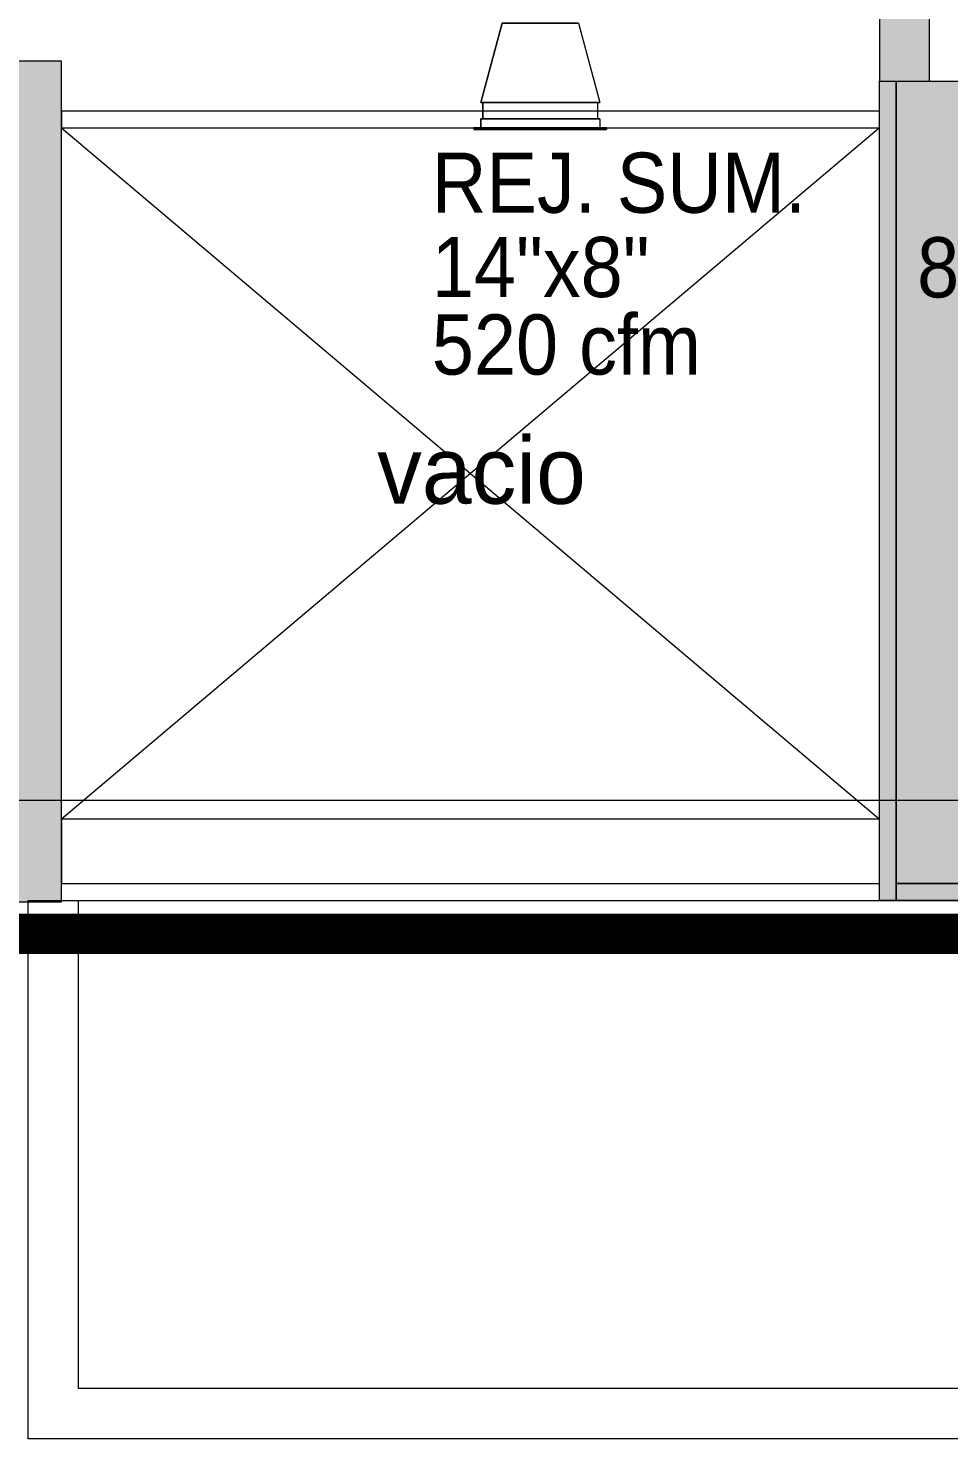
# Model space of a CAD drawing. Header units: metres. Extents: x 31.9 to 125.9, y -29 to 44.
# Drawn here: x 111.649 to 114.402, y -21.859 to -17.64 of the extents above; entities that cross this region are included whole.
import ezdxf

# ---------------------------------------------------------------- set-up
doc = ezdxf.new("R2010")
doc.units = ezdxf.units.M
for name, color, linetype, lineweight in [('ARQ', 8, 'Continuous', 0), ('M-HVAC-CDFF-IDEN', 7, 'Continuous', 9), ('M-HVAC-DUCT', 7, 'Continuous', 18), ('M-HVAC-DUCT-IDEN', 7, 'Continuous', 9)]:
    doc.layers.add(name, color=color, linetype=linetype, lineweight=lineweight)
doc.layers.add('M-HVAC-CDFF', color=8, linetype='Continuous', lineweight=18, true_color=0x414141)
doc.styles.add('SansSerif', font='SANSS__.TTF', dxfattribs={"width": 0.9, "height": 0.1799999999999998})

# ---------------------------------------------------------------- blocks, each defined once
blk = doc.blocks.new('Est etapa 3 torre')
at = {"layer": 'ARQ'}
h = blk.add_hatch(color=256, dxfattribs=at)
h.paths.add_polyline_path([(1123.550369665541, -5959.123954161294), (1123.050369666239, -5959.123954159915), (1123.050369666188, -5957.623954159333), (1123.550369664792, -5957.623954160246)])
h.paths.add_polyline_path([(1116.050375337242, -5959.123954160397), (1115.55037533794, -5959.123954159018), (1115.55037533789, -5957.623954158436), (1116.050375336493, -5957.62395415935)])
h.paths.add_polyline_path([(1139.548002271606, -5959.123954160801), (1139.048002272304, -5959.123954159419), (1139.048002272254, -5957.623954158837), (1139.548002270857, -5957.623954159753)])
h.paths.add_polyline_path([(1132.050369663152, -5959.123954157691), (1131.55036966385, -5959.123954156312), (1131.5503696638, -5957.62395415573), (1132.050369662403, -5957.623954156643)])
h.paths.add_polyline_path([(1140.048002271932, -5967.648834832642), (1140.048002271216, -5968.148834830315), (1138.548002270169, -5968.148834831887), (1138.548002271234, -5967.648834835147)])
h.paths.add_polyline_path([(1124.050369665009, -5967.648834832642), (1124.050369664293, -5968.148834830315), (1122.550369663245, -5968.148834831893), (1122.550369664311, -5967.64883483515)])
h.paths.add_polyline_path([(1131.050369663013, -5967.648834830643), (1131.050369664625, -5968.148834827849), (1132.550369664392, -5968.148834828135), (1132.550369663245, -5967.648834830929)])
h.paths.add_polyline_path([(1115.050369661482, -5967.648834832642), (1115.050369662198, -5968.148834830315), (1116.550369663245, -5968.148834831891), (1116.55036966218, -5967.64883483515)])
h.paths.add_polyline_path([(1140.048002275612, -5975.648834831246), (1140.048002275245, -5976.148834827985), (1138.548002273965, -5976.148834830024), (1138.548002275379, -5975.648834831421)])
h.paths.add_polyline_path([(1124.050369668689, -5975.648834831246), (1124.050369668322, -5976.148834827985), (1122.550369667042, -5976.148834830028), (1122.550369668456, -5975.648834831425)])
h.paths.add_polyline_path([(1131.050369668206, -5975.648834829712), (1131.050369669352, -5976.148834828315), (1132.550369669236, -5976.148834827203), (1132.550369667857, -5975.648834828833)])
h.paths.add_polyline_path([(1115.050369657806, -5975.648834831245), (1115.050369658172, -5976.148834827985), (1116.550369659453, -5976.148834830028), (1116.550369658039, -5975.648834831425)])
h.paths.add_polyline_path([(1140.048002276585, -5985.748834849965), (1140.048002276335, -5986.248834847172), (1138.548002275986, -5986.248834849212), (1138.548002277167, -5985.748834850141)])
h.paths.add_polyline_path([(1124.050369669662, -5985.748834849965), (1124.050369669412, -5986.248834847172), (1122.550369669063, -5986.248834849215), (1122.550369670244, -5985.748834850145)])
h.paths.add_polyline_path([(1131.050369666967, -5985.748834848431), (1131.050369668696, -5986.248834846103), (1132.550369668579, -5986.248834844526), (1132.5503696672, -5985.748834846388)])
h.paths.add_polyline_path([(1115.050369656833, -5985.748834849965), (1115.050369657083, -5986.248834847172), (1116.550369657432, -5986.248834849215), (1116.55036965625, -5985.748834850145)])
h.paths.add_polyline_path([(1140.048002275122, -5993.748833660076), (1140.048002274872, -5994.248833657282), (1138.548002274523, -5994.248833659321), (1138.548002275704, -5993.748833660253)])
h.paths.add_polyline_path([(1124.050369674735, -5993.748834835296), (1124.050369674135, -5994.248834833666), (1122.550369673553, -5994.248834834312), (1122.550369674851, -5993.748834835245)])
h.paths.add_polyline_path([(1131.05036966913, -5993.748834832133), (1131.050369670626, -5994.248834830736), (1132.550369670626, -5994.248834830556), (1132.550369670061, -5993.748834831953)])
h.paths.add_polyline_path([(1115.050369656251, -5993.748831803234), (1115.05036965685, -5994.248831801604), (1116.550369657432, -5994.24883180225), (1116.550369656134, -5993.748831803183)])
h.paths.add_polyline_path([(1132.050360361903, -6003.426390492376), (1131.550360360856, -6003.426390492592), (1131.55037892044, -6004.921760868172), (1132.050378921489, -6004.921760867956)])
h.paths.add_polyline_path([(1138.152793372847, -6003.423836377518), (1139.652793369586, -6003.423836378164), (1139.652793369371, -6003.923836379212), (1138.152793372631, -6003.923836378566)])
h.paths.add_polyline_path([(1116.050375358679, -6004.924075674147), (1116.050375358034, -6003.424075677407), (1115.550375356986, -6003.424075677623), (1115.550375357632, -6004.924075674362)])
h.paths.add_polyline_path([(1123.550369687844, -6004.924075674602), (1123.550369687198, -6003.424075677864), (1123.050369686151, -6003.424075678078), (1123.050369686797, -6004.924075674819)])
h.paths.add_polyline_path([(1139.048002289701, -6011.948833649136), (1139.047996607098, -6009.548833710944), (1139.547996608146, -6009.548833711159), (1139.548002290749, -6011.948833649351)])
h.paths.add_polyline_path([(1131.55036967931, -6009.548833711391), (1131.550369680141, -6011.948833649351), (1132.050369680024, -6011.948833650998), (1132.050369679077, -6009.548833710711)])
h.paths.add_polyline_path([(1123.050369689387, -6009.548833711393), (1123.050369690218, -6011.948833649351), (1123.550369690101, -6011.948833650999), (1123.550369689154, -6009.548833710712)])
h.paths.add_polyline_path([(1116.050375342798, -6009.548833711051), (1116.050375341967, -6011.948833647704), (1115.550375342083, -6011.948833649351), (1115.550375343031, -6009.548833710371)])
blk.add_line((1113.530821652453, -6011.698833652741), (1145.333174937007, -6011.698836564718), dxfattribs=at)
blk.add_lwpolyline([(1139.048002289701, -6011.948833649136), (1139.047996607098, -6009.548833710944), (1139.547996608146, -6009.548833711159), (1139.548002290749, -6011.948833649351)], close=True, dxfattribs=at)
blk = doc.blocks.new('P6-7-8')
at = {"layer": 'ARQ', "ltscale": 0.03}
h = blk.add_hatch(color=256, dxfattribs=at)
h.dxf.hatch_style = 1
h.paths.add_polyline_path([(129.3865621133843, -2853.855804506081), (129.3865621134357, -2854.005809336991), (129.7347591097323, -2854.005812471573), (129.7347591094476, -2853.855807643226)])
h.paths.add_polyline_path([(129.7347591042089, -2853.855807642994), (129.8847639346534, -2853.855807643057), (129.8847639376768, -2855.206729296698), (129.7347591103762, -2855.206729295236)])
h.paths.add_polyline_path([(132.4462888084984, -2855.356754535149), (132.4462888084984, -2855.206729295966), (129.3865621139901, -2855.2064112302), (129.3865621139901, -2855.356436469382)])
h.paths.add_polyline_path([(129.0366104135594, -2859.980488836386), (129.0365619734098, -2855.355804504832), (128.8865619759476, -2855.355804501174), (128.8866028129132, -2859.61510797262), (128.8865621027003, -2859.980483682531)])
h.paths.add_polyline_path([(132.4462332317758, -2858.531190915465), (132.2962079925928, -2858.531190915465), (132.2961985988152, -2855.356754535153), (132.4462238379981, -2855.356754535153)])
h.paths.add_polyline_path([(131.0459575716372, -2858.381174226039), (131.0461623731348, -2860.070768082228), (131.3462096694964, -2860.070768082228), (131.3462096694964, -2859.920510028152), (131.1970768258589, -2859.920717763606), (131.1960066738188, -2858.381174226039)])
h.paths.add_polyline_path([(132.4462353723156, -2859.920520186214), (132.2962101331327, -2859.920520186214), (132.2962031860268, -2860.570226184826), (132.4462284252097, -2860.570226184826)])
h.paths.add_polyline_path([(132.2462932880007, -2860.070778806225), (132.2962101331641, -2860.070569288396), (132.2962101331641, -2859.920520186214), (132.2462932880007, -2859.920729704043)])
h.paths.add_polyline_path([(128.886562301552, -2862.415180066459), (132.4462924995787, -2862.415179770738), (132.4462924995787, -2862.265130668557), (129.386562157413, -2862.265130964944), (129.3865621574585, -2862.380562136251), (128.8865623016661, -2862.380562134603)])
h.paths.add_polyline_path([(132.296246309827, -2861.77026801326), (132.2962433973955, -2862.265130954991), (132.4462924995771, -2862.265130954991), (132.4462954120086, -2861.77026801326)])
h.paths.add_polyline_path([(135.7619949586428, -2859.920520184995), (135.7619949586428, -2860.070524724243), (135.1955374785273, -2860.070524723945), (135.1955375160589, -2862.435182168386), (135.0454909214725, -2862.435182167988), (135.0454908839408, -2859.920520185247)])
h.paths.add_polyline_path([(138.3143842359016, -2859.920520186054), (138.3143842359016, -2860.070524718216), (137.8865621068339, -2860.070524718216), (137.8865621052548, -2859.980562135912), (137.3865621054877, -2859.980562136592), (137.3865621070624, -2860.070524721014), (136.9619949586429, -2860.070524723048), (136.9619949586429, -2859.920520186054)])
h.paths.add_polyline_path([(135.1955375148452, -2862.43518216822), (142.2381091023706, -2862.435182171283), (142.2381091023706, -2862.282483498081), (135.1955375148452, -2862.282483495018)])
h.paths.add_polyline_path([(140.5135419087342, -2859.920557914773), (140.5135419087342, -2860.070562451633), (139.5143842359046, -2860.070562453403), (139.5143842359046, -2859.920557915868)])
h.paths.add_polyline_path([(139.938931607318, -2862.282483496777), (140.0889782017589, -2862.282483497177), (140.088971238908, -2860.07056245434), (139.9389712414459, -2860.070562450678), (139.9389712414952, -2860.068550720262), (139.938931607318, -2862.282483496777), (139.9388850109212, -2862.282483496944)])
h.paths.add_polyline_path([(141.713541908734, -2859.920557913772), (141.713541908734, -2860.070562453472), (142.2381090916138, -2860.070562453114), (142.2381091027237, -2862.435182176465), (142.3881556973101, -2862.435182166168), (142.3881556862002, -2859.920557904517)])
h.paths.add_polyline_path([(145.384194758097, -2862.280588873095), (149.1853955403637, -2862.280566040151), (149.1853955403637, -2862.430615142018), (145.384194758097, -2862.430637974962)])
h.paths.add_polyline_path([(144.8341426026773, -2862.430615865846), (144.8341426025486, -2859.980594837533), (144.884189033276, -2859.980562539161), (144.8841947568858, -2862.380562136068), (145.3841624598501, -2862.38056213594), (145.38422705638, -2862.430615865715)])
h.paths.add_polyline_path([(148.6194685378462, -2860.7769417958), (148.6194930768113, -2862.280607882768), (148.4694439749453, -2862.280607882768), (148.4694194359802, -2860.7769417958)])
h.paths.add_polyline_path([(148.6194715538054, -2860.77693100904), (149.035349948716, -2860.77689073295), (149.035349948716, -2860.926939834816), (148.6194715538054, -2860.926980110905)])
h.paths.add_polyline_path([(149.1853955418451, -2860.776899953183), (149.1854200808102, -2862.280566040151), (149.0353709789442, -2862.280566040151), (149.0353464399791, -2860.776899953183)])
h.paths.add_polyline_path([(146.0333011162077, -2858.461107505001), (149.0353464456027, -2858.461026982122), (149.0353464456027, -2858.611076083988), (146.0333011162077, -2858.611156606866)])
h.paths.add_polyline_path([(146.4926317325221, -2857.519826286345), (146.4926348308288, -2858.461037697722), (146.6426839326948, -2858.461037697722), (146.6426808343881, -2857.519826286345)])
h.paths.add_polyline_path([(144.8327194737803, -2856.358996580593), (144.8341426025484, -2859.980562539272), (144.9841917044143, -2859.980562539272), (144.9827685756463, -2856.358996580593)])
h.paths.add_polyline_path([(145.1269687749877, -2858.461139007801), (144.983624109452, -2858.461127165491), (144.983624109452, -2858.611176267357), (145.1269687749877, -2858.611188109666)])
h.paths.add_polyline_path([(146.4926317325221, -2856.368983506348), (149.0353387694822, -2856.368964819929), (149.0353387694822, -2856.519013921795), (146.4926317325221, -2856.519032608213)])
h.paths.add_polyline_path([(149.1853878713036, -2856.368960826278), (149.1854128560719, -2857.572304531316), (149.0353637542059, -2857.572304531316), (149.0353387694377, -2856.368960826278)])
h.paths.add_polyline_path([(146.4925657651124, -2852.602064806326), (146.492647770036, -2854.161488035861), (146.642696871902, -2854.161488035861), (146.6426147538398, -2852.60206449095)])
h.paths.add_polyline_path([(148.5878608232197, -2852.604307698292), (146.4926317325221, -2852.600434649178), (146.4926317325221, -2852.450385547312), (148.5887487636601, -2852.454461795352)])
h.paths.add_polyline_path([(148.8053236954897, -2851.006034373854), (140.337522235782, -2851.006056756445), (140.3375222311408, -2851.156060957897), (148.8053236908486, -2851.156038575423)])
h.paths.add_polyline_path([(140.3375222334616, -2853.856754543055), (140.3378832284277, -2851.156060958846), (140.4878874307697, -2851.156054297139), (140.48752643592, -2853.856747881347)])
at = {"layer": 'ARQ'}
for p, q in [((142.3881556913509, -2860.120562453), (144.8341426026645, -2862.187675433252)), ((144.8341426029158, -2860.120562394819), (142.3881556962167, -2862.187675436204))]:
    blk.add_line(p, q, dxfattribs=at)
at = {"layer": 'ARQ', "ltscale": 5, "const_width": 0.1198957787484005}
blk.add_lwpolyline([(117.593002114826, -2808.055564690339), (149.1853955931667, -2808.055573598803), (149.1853955931686, -2862.530575789476), (117.5930021148281, -2862.530566881012)], close=True, dxfattribs=at)
at = {"layer": 'ARQ'}
for points in [[(144.8327194737806, -2856.358996580592), (144.8341426025486, -2859.980562539271), (144.9841917044146, -2859.980562539271), (144.9827685756466, -2856.358996580592)], [(141.713541908734, -2859.920557913772), (141.713541908734, -2860.070562453472), (142.2381090916138, -2860.070562453114), (142.2381091027237, -2862.435182176465), (142.3881556973101, -2862.435182166168), (142.3881556862002, -2859.920557904517)], [(144.884196332453, -2862.43063925945), (144.8341426026773, -2862.43070385598), (144.8341426025486, -2859.980594837533), (144.8841963323243, -2859.980530241003)], [(144.8341426029158, -2860.120562394819), (144.8341426021937, -2860.070562393608), (142.3881556915601, -2860.070562454118), (142.3881556913509, -2860.120562453)], [(144.8341426026645, -2862.380562136036), (144.8341426026645, -2862.187675433252), (142.3881556962167, -2862.187675436204), (142.3881556962167, -2862.380562138987)], [(144.8842593534157, -2862.430615865844), (144.8841947568858, -2862.380562136068), (145.3841624598501, -2862.38056213594), (145.38422705638, -2862.430615865715)], [(142.2885902879227, -2862.430648834675), (149.1326118247141, -2862.430623165627), (149.1325907729331, -2864.040776504463), (142.2885898338898, -2864.040802201712)], [(142.4386108858066, -2862.430648862866), (148.9826118248498, -2862.430623165638), (148.9825907729332, -2863.890776504472), (142.4385898338899, -2863.890802201701)], [(142.4386108858068, -2862.430648862866), (148.98261182485, -2862.430623165638), (148.9825907729335, -2863.890776504472), (142.4385898338899, -2863.890802201701)]]:
    blk.add_lwpolyline(points, close=True, dxfattribs=at)
blk.add_blockref('Est etapa 3 torre', (-994.1638075738222, 3149.568271171783), dxfattribs=at)
blk.add_text('vacio', height=0.2, rotation=359.9331414428377, dxfattribs=at).set_placement((143.3318322324626, -2861.243961656092))
blk = doc.blocks.new('REJ_ SUM_DE_MURO - 14_x8_-2186753-NIVEL 08')
at = {"layer": 'M-HVAC-CDFF', "color": 3, "true_color": 0x00ff00}
for p, q in [((70.35652579707688, -17.86245486328836), (70.01362579707688, -17.86245486328836)), ((70.01362579707688, -17.86245486328836), (70.01362579707688, -17.9112704882883)), ((70.01362579707688, -17.8624551455811), (70.35652579707688, -17.8624551455811)), ((70.01362579707688, -17.91127077058104), (70.01362579707688, -17.8624551455811)), ((70.35652579707688, -17.86245486328836), (70.35652579707688, -17.9112704882883)), ((70.35652579707688, -17.8624551455811), (70.35652579707688, -17.91127077058104)), ((70.36287579707688, -17.91127047887854), (70.00727579707687, -17.91127047887854)), ((70.00727579707687, -17.91127047887854), (70.00727579707687, -17.93865485387851)), ((70.00727579707687, -17.9112707799908), (70.36287579707688, -17.9112707799908)), ((70.00727579707687, -17.93865515499077), (70.00727579707687, -17.9112707799908)), ((70.01362579707688, -17.9112704882883), (70.35652579707688, -17.9112704882883)), ((70.35652579707688, -17.91127077058104), (70.01362579707688, -17.91127077058104)), ((70.36287579707688, -17.91127047887854), (70.36287579707688, -17.93865485387851)), ((70.36287579707688, -17.9112707799908), (70.36287579707688, -17.93865515499077)), ((70.38351329707687, -17.9386548232968), (69.98663829707688, -17.9386548232968)), ((69.98663829707688, -17.9386548232968), (69.98663829707688, -17.9434173232968)), ((69.98663829707688, -17.93865518557249), (70.38351329707687, -17.93865518557249)), ((69.98663829707688, -17.93865518557249), (69.98663829707688, -17.94341768557248)), ((69.98663829707688, -17.9434173232968), (70.38351329707687, -17.9434173232968)), ((70.38351329707687, -17.94341768557248), (69.98663829707688, -17.94341768557248)), ((70.00727579707687, -17.93865485387851), (70.36287579707688, -17.93865485387851)), ((70.36287579707688, -17.93865515499077), (70.00727579707687, -17.93865515499077)), ((70.35811329707688, -17.94341736093583), (70.01203829707687, -17.94341736093583)), ((70.01203829707687, -17.94341764793345), (70.35811329707688, -17.94341764793345)), ((70.38351329707687, -17.9386548232968), (70.38351329707687, -17.9434173232968)), ((70.38351329707687, -17.94341768557248), (70.38351329707687, -17.93865518557249))]:
    blk.add_line(p, q, dxfattribs=at)
blk = doc.blocks.new('M_Rectangular Transition - Angle - 30 LAMINA-2187241-NIVEL 08')
at = {"layer": 'M-HVAC-DUCT', "color": 3, "true_color": 0x00ff00}
for p, q in [((70.00727579707689, -17.86245448335152), (70.07077579707688, -17.62546925707401)), ((70.07077579707688, -17.62547029924041), (70.00727579707689, -17.86245552551792)), ((70.07077579707688, -17.62546925707401), (70.29937579707688, -17.62546925707401)), ((70.29937579707688, -17.62547029924041), (70.07077579707688, -17.62547029924041)), ((70.29937579707688, -17.62546925707401), (70.3628757970769, -17.86245448335152)), ((70.29937579707688, -17.62547029924041), (70.3628757970769, -17.86245552551792)), ((70.3628757970769, -17.86245448335152), (70.00727579707689, -17.86245448335152)), ((70.00727579707689, -17.86245552551792), (70.3628757970769, -17.86245552551792))]:
    blk.add_line(p, q, dxfattribs=at)

msp = doc.modelspace()

# ---------------------------------------------------------------- block references
at = {"layer": 'ARQ', "linetype": 'Continuous'}
msp.add_blockref('P6-7-8', (-30.63944483838549, 2842.181914305567), dxfattribs=at)
at = {"layer": 'M-HVAC-CDFF', "color": 3, "true_color": 0x00ff00}
msp.add_blockref('REJ_ SUM_DE_MURO - 14_x8_-2186753-NIVEL 08', (42.99536588035811, 2.354034968732321e-06), dxfattribs=at)
at = {"layer": 'M-HVAC-DUCT', "color": 3, "true_color": 0x00ff00}
msp.add_blockref('M_Rectangular Transition - Angle - 30 LAMINA-2187241-NIVEL 08', (42.99536588035811, 2.354034968732321e-06), dxfattribs=at)

# ---------------------------------------------------------------- texts
at = {"layer": 'M-HVAC-CDFF-IDEN', "char_height": 0.1799999999999998, "attachment_point": 1, "style": 'SansSerif'}
for s, insert, width in [('REJ. SUM.', (112.8560942619421, -18.01233648719397), 1.327594499999999), ('14"x8"', (112.8560942619421, -18.2643461165887), 0.7792402499999991), ('520 cfm', (112.8560942619421, -18.49620445034164), 0.959619937499999)]:
    msp.add_mtext(s, dxfattribs=dict(at, insert=insert, width=width))
at = {"layer": 'M-HVAC-DUCT-IDEN', "insert": (114.3074238617151, -18.26532573884896), "char_height": 0.1799999999999998, "width": 0.6277213124999994, "attachment_point": 1, "style": 'SansSerif'}
msp.add_mtext('8"x5"', dxfattribs=at)

doc.saveas('drawing.dxf')
